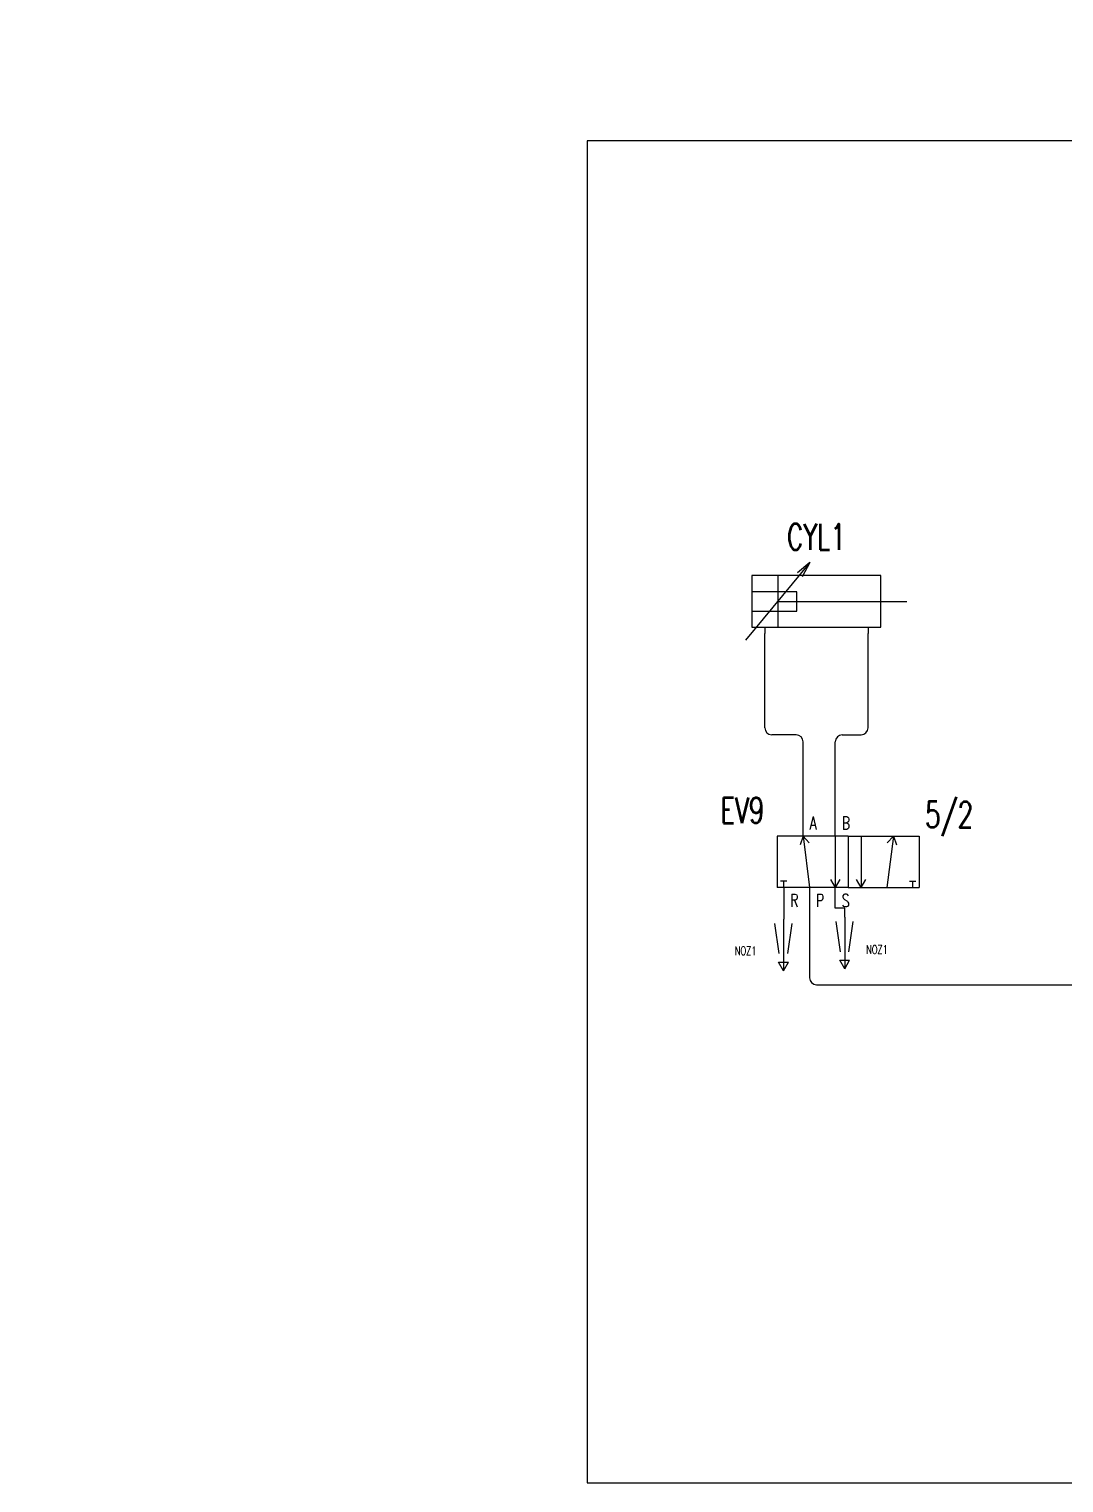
# Model space of a CAD drawing. Header units: millimetres. Extents: x -66 to 265, y 10 to 221.
# Drawn here: x -66.1 to 84.3, y 10 to 221.3 of the extents above; entities that cross this region are included whole.
import ezdxf
from ezdxf.enums import TextEntityAlignment as Align

# ---------------------------------------------------------------- set-up
doc = ezdxf.new("R2010")
doc.units = ezdxf.units.MM
for name, color, linetype in [('DESC', 250, 'Continuous'), ('SYMS', 7, 'Continuous'), ('TAGS', 250, 'Continuous'), ('TERMS', 123, 'Continuous'), ('WIRENO', 250, 'Continuous'), ('WIRES', 7, 'Continuous')]:
    doc.layers.add(name, color=color, linetype=linetype)
doc.styles.add('WD', font='romans.shx')

# ---------------------------------------------------------------- blocks, each defined once
blk = doc.blocks.new('VVL1_5WAY_2POS')
for p, q in [((0.2187, 0), (-0.125, 0)), ((-0.125, 0), (-0.125, -0.25)), ((0, 0), (-0.0144, -0.0426)), ((0, 0), (0.0312, -0.25)), ((0, 0), (0.0297, -0.0338)), ((0.2187, 0), (0.5625, 0)), ((0.1562, -0.25), (0.1562, 0)), ((0.2187, 0), (0.2187, -0.25)), ((0.2812, 0), (0.2812, -0.25)), ((0.4375, 0), (0.4062, -0.25)), ((0.4375, 0), (0.4078, -0.0338)), ((0.4375, 0), (0.4519, -0.0426)), ((0.5625, 0), (0.5625, -0.25)), ((0.1562, -0.25), (0.1343, -0.2107)), ((0.2812, -0.25), (0.2593, -0.2107)), ((0.2187, -0.25), (-0.125, -0.25)), ((-0.0783, -0.219), (-0.1092, -0.219)), ((-0.0938, -0.25), (-0.0938, -0.219)), ((0.1562, -0.25), (0.1793, -0.2114)), ((0.2187, -0.25), (0.5625, -0.25)), ((0.2812, -0.25), (0.3043, -0.2114)), ((0.5158, -0.219), (0.5467, -0.219)), ((0.5312, -0.25), (0.5312, -0.219))]:
    blk.add_line(p, q)
at = {"style": 'WD', "width": 0.7}
for tag, p, height in [('DESC1', (0.75, 0.5), 0.125), ('DESC2', (0.75, 0.3438), 0.125), ('DESC3', (0.75, 0.1875), 0.125), ('WDTAGALT', (0.75, 0.0312), 0.125), ('TERM01', (0.0312, 0.0312), 0.0625), ('TERM02', (0.1875, 0.0312), 0.0625), ('TERM03', (0.3125, 0.0312), 0.0625), ('TERM04', (0.4688, 0.0312), 0.0625), ('TERM05', (-0.0625, -0.3438), 0.0625), ('TERM06', (0.0625, -0.3438), 0.0625), ('TERM07', (0.1875, -0.3438), 0.0625), ('TERM08', (0.3125, -0.3438), 0.0625), ('TERM09', (0.4375, -0.3438), 0.0625), ('TERM10', (0.5625, -0.3438), 0.0625)]:
    blk.add_attdef(tag, p, '', height=height, dxfattribs=at)
for tag, p in [('INST', (-0.1875, 0.375)), ('LOC', (-0.1875, 0.2187)), ('TAG1', (-0.1875, 0.0625)), ('RATING1', (-0.1875, -0.4375))]:
    blk.add_attdef(tag, text='', height=0.125, dxfattribs=at).set_placement(p, align=Align.RIGHT)
at = {"style": 'WD'}
for tag, p, height, flags in [('WDTYPE', (0.0625, 0.0625), 0.01, 1), ('X2TERM01', (0, 0), 0.005, 1), ('X2TERM02', (0.1562, 0), 0.005, 1), ('X2TERM03', (0.2812, 0), 0.005, 1), ('X2TERM04', (0.4375, 0), 0.005, 1), ('WDBLKNAM', (0.499, -0.0625), 0.01, 9), ('FAMILY', (0.5, -0.0938), 0.005, 9), ('X8TERM05', (-0.0938, -0.25), 0.005, 1), ('X8TERM06', (0.0312, -0.25), 0.005, 1), ('X8TERM07', (0.1562, -0.25), 0.005, 1), ('X8TERM08', (0.2812, -0.25), 0.005, 1), ('X8TERM09', (0.4062, -0.25), 0.005, 1), ('X8TERM10', (0.5312, -0.25), 0.005, 1)]:
    blk.add_attdef(tag, p, '', height=height, dxfattribs=dict(at, flags=flags))
at = {"linetype": 'Continuous', "style": 'WD', "flags": 9}
for tag, p in [('CAT', (0.5, -0.125)), ('ASSYCODE', (0.5, -0.1875)), ('MFG', (0.5, -0.1562))]:
    blk.add_attdef(tag, p, '', height=0.005, dxfattribs=at)
at = {"style": 'WD'}
blk.add_attdef('XREF', (0.5625, -0.4375), '', height=0.0625, dxfattribs=at)
blk = doc.blocks.new('VCY1_DBL_VAR_CUSH')
for p, q in [((0.2185, 0.3438), (-0.0935, -0.0313)), ((0.2185, 0.3438), (0.1579, 0.2947)), ((0.2185, 0.3438), (0.1813, 0.2752)), ((0.5625, 0.2812), (-0.0625, 0.2812)), ((-0.0625, 0.2812), (-0.0625, 0.0312)), ((0.0625, 0.2812), (0.0625, 0.0312)), ((0.5625, 0.0312), (0.5625, 0.2812)), ((0.156, 0.2027), (-0.0625, 0.2027)), ((0.0625, 0.1562), (0.6875, 0.1562)), ((0.156, 0.1092), (0.156, 0.2027)), ((-0.0625, 0.1092), (0.156, 0.1092)), ((-0.0625, 0.0312), (0.5625, 0.0312)), ((0, 0.0312), (0, 0)), ((0.5, 0.0312), (0.5, 0))]:
    blk.add_line(p, q)
at = {"style": 'WD', "width": 0.7}
for tag, p in [('INST', (0.25, 0.7188)), ('LOC', (0.25, 0.5625)), ('TAG1', (0.25, 0.4062))]:
    blk.add_attdef(tag, text='', height=0.125, dxfattribs=at).set_placement(p, align=Align.CENTER)
at = {"style": 'WD'}
for tag, p, height, flags in [('WDBLKNAM', (0.3796, 0.2812), 0.01, 9), ('FAMILY', (0.3965, 0.2511), 0.01, 9), ('WDTYPE', (0.0625, 0.0625), 0.01, 1), ('X8TERM01', (0, 0), 0.005, 1), ('X8TERM02', (0.5, 0), 0.005, 1)]:
    blk.add_attdef(tag, p, '', height=height, dxfattribs=dict(at, flags=flags))
at = {"style": 'WD', "width": 0.7}
for tag, p in [('DESC1', (-0.1562, 0.1562)), ('DESC2', (-0.1562, 0)), ('DESC3', (-0.1562, -0.1562)), ('WDTAGALT', (-0.1562, -0.3125))]:
    blk.add_attdef(tag, text='', height=0.125, dxfattribs=at).set_placement(p, align=Align.RIGHT)
at = {"linetype": 'Continuous', "style": 'WD', "flags": 9}
for tag, p in [('CAT', (0.4215, 0.2069)), ('ASSYCODE', (0.4218, 0.1701)), ('MFG', (0.4196, 0.1875))]:
    blk.add_attdef(tag, text='', height=0.01, dxfattribs=at).set_placement(p, align=Align.CENTER)
at = {"style": 'WD'}
blk.add_attdef('XREF', (0.6562, 0.2188), '', height=0.0625, dxfattribs=at)
at = {"style": 'WD', "width": 0.7}
for tag, p, height in [('RATING1', (0.6875, 0), 0.125), ('TERM01', (0.0312, -0.0938), 0.0625), ('TERM02', (0.5312, -0.0938), 0.0625)]:
    blk.add_attdef(tag, p, '', height=height, dxfattribs=at)
blk = doc.blocks.new('VNZ1_NOZEL')
for p, q in [((0, 0), (0, -0.75)), ((-0.062, -0.5), (-0.125, -0.062)), ((0.062, -0.5), (0.125, -0.062)), ((-0.072, -0.625), (0.072, -0.625)), ((0, -0.75), (-0.072, -0.625)), ((0, -0.75), (0.072, -0.625))]:
    blk.add_line(p, q)
at = {"style": 'WD'}
for tag, p, height, flags in [('X2TERM01', (0, 0), 0.005, 1), ('WDTYPE', (0.062, 0.062), 0.01, 1), ('WDBLKNAM', (-0.22, -0.563), 0.01, 9), ('FAMILY', (-0.219, -0.594), 0.01, 9)]:
    blk.add_attdef(tag, p, '', height=height, dxfattribs=dict(at, flags=flags))
at = {"style": 'WD', "width": 0.7}
for tag, p, height in [('TERM01', (0.031, 0.031), 0.0625), ('INST', (0.312, -0.219), 0.125), ('TAG1', (0.312, -0.531), 0.125), ('LOC', (0.312, -0.375), 0.125), ('RATING1', (0.094, -0.875), 0.125)]:
    blk.add_attdef(tag, p, '', height=height, dxfattribs=at)
for tag, p in [('DESC1', (-0.281, -0.219)), ('DESC2', (-0.267, -0.375)), ('DESC3', (-0.267, -0.531)), ('WDTAGALT', (-0.267, -0.688))]:
    blk.add_attdef(tag, text='', height=0.125, dxfattribs=at).set_placement(p, align=Align.RIGHT)
at = {"linetype": 'Continuous', "style": 'WD', "flags": 9}
for tag, p in [('CAT', (-0.219, -0.625)), ('ASSYCODE', (-0.219, -0.688)), ('MFG', (-0.219, -0.656))]:
    blk.add_attdef(tag, p, '', height=0.01, dxfattribs=at)
at = {"style": 'WD'}
blk.add_attdef('XREF', (0.156, -0.688), '', height=0.0625, dxfattribs=at)

msp = doc.modelspace()

# ---------------------------------------------------------------- hatches: boundary and pattern name
at = {"layer": 'WIRENO'}
h = msp.add_hatch(dxfattribs=at)
h.set_pattern_fill('AR-CONC', color=256)
h.set_pattern_definition([(50, (-135.13, 26.59), (182.185, -15.94), [19.05, -209.55]), (355, (-135.13, 26.6), (-35.24, 191.06), [15.24, -167.64]), (100.45, (-119.95, 25.26), (146.94, 175.12), [16.19, -178.09]), (46.18, (-135.13, 77.4), (271.08, -42.04), [28.57, -314.32]), (96.64, (-112.54, 73.9), (237.4, 247.43), [24.29, -267.14]), (351.18, (-135.13, 77.4), (237.4, 247.43), [22.86, -251.46]), (21, (-109.73, 64.69), (151.614, -102.265), [19.05, -209.55]), (326, (-109.73, 64.7), (61.8, 184.19), [15.24, -167.64]), (71.45, (-97.1, 56.17), (213.42, 81.92), [16.19, -178.09]), (37.5, (-135.13, 26.59), (3.089, 84.555), [0, -165.608, 0, -170.18, 0, -168.275]), (7.5, (-135.13, 26.59), (66.82, 100.18), [0, -97.028, 0, -161.798, 0, -64.135]), (327.5, (-191.77, 26.59), (135.59, -5.729), [0, -63.5, 0, -198.12, 0, -262.89]), (317.5, (-217.17, 26.59), (148.13, 25.426), [0, -82.55, 0, -131.572, 0, -186.69])])
h.paths.add_polyline_path([(6.04, 219.76), (2.98, 219.76), (2.98, 221.25), (0.88, 219.16), (2.98, 217.05), (2.98, 218.26), (6.04, 218.26)])
h.paths.add_polyline_path([(-36.14, 149.05), (-39.21, 149.05), (-39.21, 150.55), (-41.3, 148.45), (-39.21, 146.35), (-39.21, 147.55), (-36.14, 147.55)])
h.paths.add_polyline_path([(-63.13, 165.85), (-64.63, 165.86), (-64.63, 162.79), (-66.13, 162.79), (-64.04, 160.69), (-61.93, 162.79), (-63.13, 162.79)])
h.paths.add_polyline_path([(-59.54, 130.73), (-60.74, 130.73), (-60.74, 133.79), (-62.24, 133.79), (-62.24, 130.73), (-63.74, 130.73), (-61.65, 128.63)])
h.paths.add_polyline_path([(-6.3, 128.32), (-8.41, 126.22), (-7.21, 126.22), (-7.21, 123.15), (-5.7, 123.15), (-5.7, 126.22), (-4.21, 126.22)])
h.paths.add_polyline_path([(71.8, 74.09), (69.7, 76.2), (69.7, 75), (66.64, 75), (66.64, 73.5), (69.7, 73.5), (69.7, 72)])
h.paths.add_polyline_path([(98.67, 123.07), (96.57, 120.98), (98.67, 118.87), (98.67, 120.07), (101.73, 120.07), (101.73, 121.57), (98.67, 121.57)])
h = msp.add_hatch(dxfattribs=at)
h.set_pattern_fill('AR-CONC', color=256, scale=0.5)
h.set_pattern_definition([(50, (35.29, 88.97), (91.09, -7.97), [9.525, -104.775]), (355, (35.29, 88.97), (-17.62, 95.53), [7.62, -83.82]), (100.45, (42.88, 88.3), (73.47, 87.56), [8.095, -89.045]), (46.18, (35.29, 114.37), (135.54, -21.02), [14.29, -157.16]), (96.64, (46.59, 112.62), (118.7, 123.71), [12.14, -133.57]), (351.18, (35.3, 114.37), (118.7, 123.71), [11.43, -125.73]), (21, (47.99, 108.02), (75.81, -51.13), [9.525, -104.775]), (326, (47.99, 108.02), (30.9, 92.09), [7.62, -83.82]), (71.45, (54.31, 103.76), (106.71, 40.96), [8.095, -89.045]), (37.5, (35.293, 88.967), (1.544, 42.278), [0, -82.804, 0, -85.09, 0, -84.1375]), (7.5, (35.293, 88.967), (33.41, 50.09), [0, -48.514, 0, -80.899, 0, -32.0675]), (327.5, (6.972, 88.967), (67.795, -2.864), [0, -31.75, 0, -99.06, 0, -131.445]), (317.5, (-5.73, 88.97), (74.065, 12.713), [0, -41.275, 0, -65.786, 0, -93.345])])
h.paths.add_polyline_path([(81.44, 165.13), (81.44, 163.64), (83.53, 165.73), (81.44, 167.84), (81.44, 166.63), (78.37, 166.63), (78.37, 165.13)])
h = msp.add_hatch(dxfattribs=at)
h.set_pattern_fill('AR-CONC', color=256, scale=0.5)
h.set_pattern_definition([(50, (26.89, 57.81), (91.09, -7.97), [9.525, -104.775]), (355, (26.89, 57.81), (-17.62, 95.53), [7.62, -83.82]), (100.45, (34.485, 57.15), (73.47, 87.56), [8.095, -89.045]), (46.18, (26.89, 83.21), (135.54, -21.02), [14.29, -157.16]), (96.64, (38.19, 81.46), (118.7, 123.71), [12.14, -133.57]), (351.18, (26.9, 83.21), (118.7, 123.71), [11.43, -125.73]), (21, (39.59, 76.86), (75.81, -51.13), [9.525, -104.775]), (326, (39.59, 76.86), (30.9, 92.09), [7.62, -83.82]), (71.45, (45.91, 72.6), (106.71, 40.96), [8.095, -89.045]), (37.5, (26.894, 57.81), (1.544, 42.278), [0, -82.804, 0, -85.09, 0, -84.1375]), (7.5, (26.894, 57.81), (33.41, 50.09), [0, -48.514, 0, -80.899, 0, -32.0675]), (327.5, (-1.427, 57.81), (67.795, -2.864), [0, -31.75, 0, -99.06, 0, -131.445]), (317.5, (-14.13, 57.81), (74.065, 12.713), [0, -41.275, 0, -65.786, 0, -93.345])])
h.paths.add_polyline_path([(71.1, 134.1), (73.2, 136.2), (72, 136.2), (72, 139.26), (70.5, 139.26), (70.5, 136.2), (69, 136.2)])
h = msp.add_hatch(dxfattribs=at)
h.set_pattern_fill('AR-CONC', color=256, scale=0.5)
h.set_pattern_definition([(50, (29.284, 25.75), (91.09, -7.97), [9.525, -104.775]), (355, (29.28, 25.75), (-17.62, 95.53), [7.62, -83.82]), (100.45, (36.875, 25.09), (73.47, 87.56), [8.095, -89.045]), (46.18, (29.28, 51.15), (135.54, -21.02), [14.29, -157.16]), (96.64, (40.58, 49.4), (118.7, 123.71), [12.14, -133.57]), (351.18, (29.28, 51.15), (118.7, 123.71), [11.43, -125.73]), (21, (41.984, 44.8), (75.81, -51.13), [9.525, -104.775]), (326, (41.98, 44.8), (30.9, 92.09), [7.62, -83.82]), (71.45, (48.3, 40.54), (106.71, 40.96), [8.095, -89.045]), (37.5, (29.284, 25.75), (1.544, 42.278), [0, -82.804, 0, -85.09, 0, -84.1375]), (7.5, (29.284, 25.75), (33.41, 50.09), [0, -48.514, 0, -80.899, 0, -32.0675]), (327.5, (0.963, 25.75), (67.795, -2.864), [0, -31.75, 0, -99.06, 0, -131.445]), (317.5, (-11.74, 25.75), (74.065, 12.713), [0, -41.275, 0, -65.786, 0, -93.345])])
h.paths.add_polyline_path([(73.49, 102.04), (75.59, 104.14), (74.39, 104.14), (74.39, 107.2), (72.89, 107.2), (72.89, 104.14), (71.39, 104.14)])

# ---------------------------------------------------------------- linework, layer by layer
at = {"color": 7, "linetype": 'Continuous'}
for p, q in [((265, 205), (15, 205)), ((15, 205), (15, 10)), ((15, 10), (265, 10))]:
    msp.add_line(p, q, dxfattribs=at)
at = {"layer": 'WIRES'}
for p, q in [((40.8, 119.7), (40.8, 133.41)), ((55.8, 119.7), (55.8, 133.41)), ((45.37, 118.7), (41.8, 118.7)), ((52.05, 118.7), (54.8, 118.7)), ((46.37, 104), (46.37, 117.7)), ((51.05, 104), (51.05, 117.7)), ((43.55, 96.5), (43.55, 91.92)), ((47.3, 96.5), (47.3, 83.4)), ((51.05, 93.54), (51.05, 96.5)), ((52.41, 93.54), (51.05, 93.54)), ((52.41, 92.19), (52.41, 93.54)), ((48.3, 82.4), (99.79, 82.4))]:
    msp.add_line(p, q, dxfattribs=at)
for centre, start, end in [((41.8, 119.7), 180, 270), ((45.37, 117.7), 0, 90), ((52.05, 117.7), 90, 180), ((54.8, 119.7), 270, 0), ((48.3, 83.4), 180, 270)]:
    msp.add_arc(centre, 1, start, end, dxfattribs=at)

# ---------------------------------------------------------------- block references
at = {"layer": 'SYMS'}
ref = msp.add_blockref('VCY1_DBL_VAR_CUSH', (40.8, 133.41), dxfattribs=dict(at, xscale=30, yscale=30, zscale=30))
ref.add_attrib('TAG1', 'CYL1', dxfattribs={"layer": 'TAGS', "height": 3.75, "style": 'WD', "width": 0.7}).set_placement((48.3, 145.59), align=Align.CENTER)
ref = msp.add_blockref('VVL1_5WAY_2POS', (46.37, 104), dxfattribs=dict(at, xscale=30, yscale=30, zscale=30))
ref.add_attrib('TERM02', 'B', (51.99, 104.94), dxfattribs={"layer": 'TERMS', "height": 1.88, "style": 'WD', "width": 0.7})
ref.add_attrib('TERM07', 'S', (51.99, 93.69), dxfattribs={"layer": 'TERMS', "height": 1.88, "style": 'WD', "width": 0.7})
ref.add_attrib('TERM05', 'R', (44.49, 93.69), dxfattribs={"layer": 'TERMS', "height": 1.88, "style": 'WD', "width": 0.7})
ref.add_attrib('TERM06', 'P', (48.24, 93.69), dxfattribs={"layer": 'TERMS', "height": 1.88, "style": 'WD', "width": 0.7})
ref.add_attrib('TAG1', 'EV9', dxfattribs={"layer": 'TAGS', "height": 3.75, "style": 'WD', "width": 0.7}).set_placement((40.74, 105.87), align=Align.RIGHT)
ref.add_attrib('TERM01', 'A', (47.3, 104.94), dxfattribs={"layer": 'TERMS', "height": 1.88, "style": 'WD', "width": 0.7})
ref.add_attrib('DESC1', '5/2', (64.1, 105.25), dxfattribs={"layer": 'DESC', "height": 3.75, "style": 'WD', "width": 0.7})
ref = msp.add_blockref('VNZ1_NOZEL', (43.51, 91.92), dxfattribs=dict(at, xscale=10, yscale=10, zscale=10))
ref.add_attrib('TAG1', 'NOZ1', (36.44, 86.7), dxfattribs={"layer": 'TAGS', "height": 1.25, "style": 'WD', "width": 0.7})
ref = msp.add_blockref('VNZ1_NOZEL', (52.41, 92.19), dxfattribs=dict(at, xscale=10, yscale=10, zscale=10))
ref.add_attrib('TAG1', 'NOZ1', (55.53, 86.87), dxfattribs={"layer": 'TAGS', "height": 1.25, "style": 'WD', "width": 0.7})

doc.saveas('drawing.dxf')
